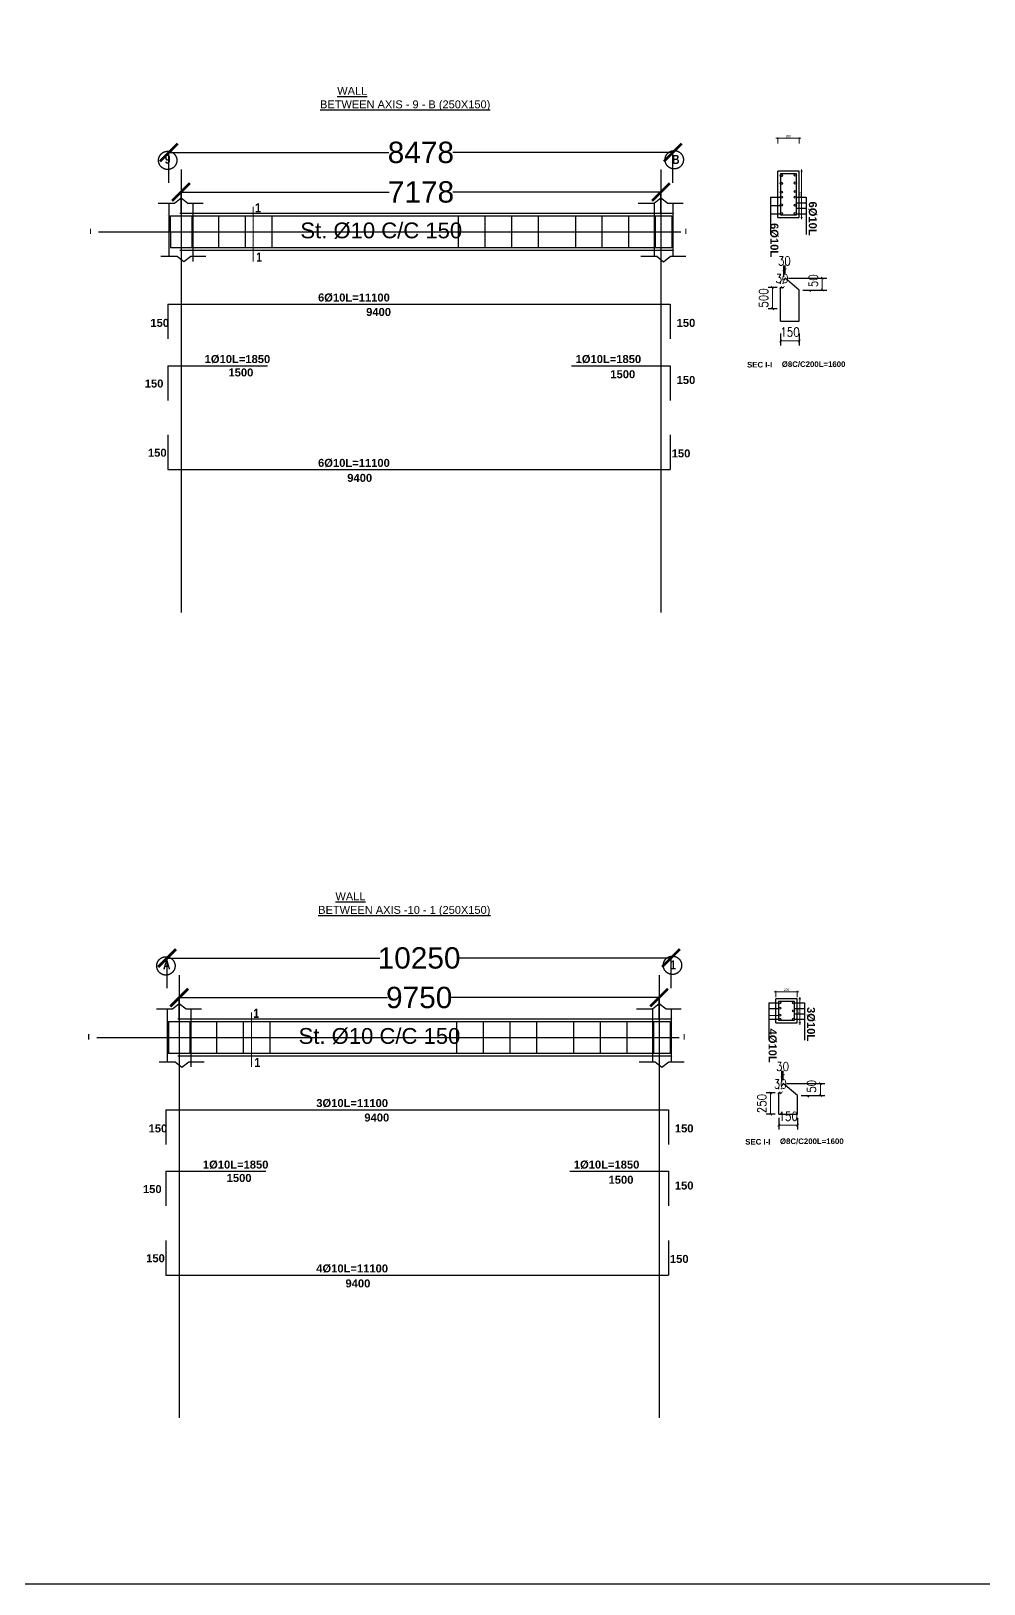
# Model space of a CAD drawing. Header units: millimetres. Extents: x -73920 to 111210, y -48963 to 87920.
# Drawn here: x 95126 to 100488, y 29460 to 38193 of the extents above; entities that cross this region are included whole.
import ezdxf

# ---------------------------------------------------------------- set-up
doc = ezdxf.new("R2010")
doc.units = ezdxf.units.MM
doc.header["$LTSCALE"] = 100
doc.header["$MEASUREMENT"] = 0
for name, pattern in [('CENTER', [2, 1.25, -0.25, 0.25, -0.25]), ('CENTER2', [28.575, 19.05, -3.175, 3.175, -3.175]), ('DOT2', [0.125, 0, -0.125])]:
    doc.linetypes.add(name, pattern=pattern)
for name, color, linetype in [('AXIS', 8, 'CENTER'), ('TEX', 4, 'Continuous'), ('water', 150, 'DOT2')]:
    doc.layers.add(name, color=color, linetype=linetype)
for name, color, linetype, lineweight in [('bar', 2, 'Continuous', 60), ('texts', 3, 'Continuous', 15), ('wal', 7, 'Continuous', 50)]:
    doc.layers.add(name, color=color, linetype=linetype, lineweight=lineweight)
doc.styles.add('50', font='arial.ttf', dxfattribs={"height": 150})
doc.styles.add('DIM25', font='simplex.shx', dxfattribs={"width": 0.85, "height": 50})
doc.styles.add('G', font='arial.ttf')
doc.styles.add('SIMPLEX', font='arial.ttf', dxfattribs={"height": 120})
doc.styles.add('Swiss Outline Bold Condensed', font='swisscbo.ttf')
doc.dimstyles.new('25SC', dxfattribs={"dimtxt": 20, "dimasz": 100, "dimexe": 0, "dimexo": 0, "dimgap": 0, "dimtad": 0, "dimdec": 0, "dimzin": 0, "dimdsep": 46, "dimtxsty": 'SIMPLEX', "dimblk": 'ARCHTICK', "dimcen": 0, "dimclrd": 1, "dimclre": 1, "dimclrt": 6, "dimadec": 0, "dimazin": 0, "dimtfac": 1, "dimtdec": 0, "dimtix": 1, "dimtmove": 2, "dimatfit": 3, "dimldrblk": 'ARCHTICK', "dimfxl": 50, "dimtolj": 1, "dimtzin": 0, "dimarcsym": 0})
doc.dimstyles.new('50PEA1', dxfattribs={"dimscale": 0, "dimtxt": 12.5, "dimasz": 5, "dimexe": 5, "dimexo": 10, "dimgap": 5, "dimtad": 1, "dimdec": 8, "dimdsep": 46, "dimtxsty": 'Standard', "dimblk1": 'ARCHTICK', "dimblk2": 'ARCHTICK', "dimsah": 1, "dimcen": 2.5, "dimdle": 10, "dimclrd": 8, "dimclre": 8, "dimclrt": 7, "dimadec": 8, "dimazin": 0, "dimtfac": 1, "dimtdec": 8, "dimtix": 1, "dimtmove": 2, "dimatfit": 3, "dimldrblk": 'ARCHTICK', "dimfxl": 1, "dimtolj": 1, "dimtzin": 0, "dimlwd": 13, "dimlwe": 13, "dimarcsym": 0})
doc.dimstyles.new('DIM25', dxfattribs={"dimtxt": 500, "dimasz": 1, "dimexe": 25, "dimexo": 20, "dimgap": 25, "dimtad": 1, "dimdec": 0, "dimzin": 0, "dimdsep": 46, "dimtxsty": 'DIM25', "dimblk": 'Tick', "dimcen": 0.09, "dimdle": 25, "dimclrd": 256, "dimclre": 256, "dimclrt": 1, "dimadec": 0, "dimazin": 0, "dimtfac": 1, "dimtdec": 0, "dimtix": 1, "dimtmove": 2, "dimatfit": 3, "dimldrblk": 'Tick', "dimfxl": 1, "dimtolj": 1, "dimtzin": 0, "dimlwd": 5, "dimarcsym": 0})

# ---------------------------------------------------------------- blocks, each defined once
blk = doc.blocks.new('_ArchTick')
at = {"color": 0, "const_width": 0.15}
blk.add_lwpolyline([(-0.5, -0.5), (0.5, 0.5)], dxfattribs=at)
blk = doc.blocks.new('*D370')
at = {"color": 1, "lineweight": -2, "transparency": 16777216}
for p, q in [((95960, 32638.5), (95960, 32757.3)), ((95960, 32757.3), (97131, 32757.3)), ((98660, 32757.3), (97489, 32757.3)), ((98660, 32638.5), (98660, 32757.3))]:
    blk.add_line(p, q, dxfattribs=at)
at = {"layer": 'DEFPOINTS', "color": 0, "lineweight": 25, "transparency": 16777216}
for p in [(98660, 32757.3), (95960, 32638.5), (98660, 32638.5)]:
    blk.add_point(p, dxfattribs=at)
at = {"color": 1, "lineweight": -2, "transparency": 16777216, "xscale": 100, "yscale": 100, "zscale": 100, "rotation": 180}
blk.add_blockref('_ArchTick', (95960, 32757.3), dxfattribs=at)
at = {"color": 1, "lineweight": -2, "transparency": 16777216, "xscale": 100, "yscale": 100, "zscale": 100}
blk.add_blockref('_ArchTick', (98660, 32757.3), dxfattribs=at)
at = {"color": 6, "transparency": 16777216, "insert": (97310, 32757.3), "char_height": 120, "attachment_point": 5, "style": 'SIMPLEX'}
blk.add_mtext('\\A1;9750', dxfattribs=at)
blk = doc.blocks.new('*D372')
at = {"color": 8, "lineweight": 13, "transparency": 16777216}
for p, q in [((99446.9, 32790.1), (99306.9, 32790.1)), ((99316.9, 32759.6), (99316.9, 32795.1)), ((99436.9, 32759.6), (99436.9, 32795.1))]:
    blk.add_line(p, q, dxfattribs=at)
at = {"layer": 'DEFPOINTS', "color": 0, "lineweight": 25, "transparency": 16777216}
for p in [(99316.9, 32790.1), (99316.9, 32749.6), (99436.9, 32749.6)]:
    blk.add_point(p, dxfattribs=at)
at = {"color": 8, "lineweight": 13, "transparency": 16777216, "xscale": 5, "yscale": 5, "zscale": 5, "rotation": 180}
blk.add_blockref('_ArchTick', (99316.9, 32790.1), dxfattribs=at)
at = {"color": 8, "lineweight": 13, "transparency": 16777216, "xscale": 5, "yscale": 5, "zscale": 5}
blk.add_blockref('_ArchTick', (99436.9, 32790.1), dxfattribs=at)
at = {"color": 7, "transparency": 16777216, "insert": (99376.9, 32801.3), "char_height": 12.5, "attachment_point": 5}
blk.add_mtext('\\A1;200', dxfattribs=at)
blk = doc.blocks.new('*D373')
at = {"color": 8, "lineweight": 13, "transparency": 16777216}
for p, q in [((99446.9, 32749.6), (99456.6, 32749.6)), ((99451.6, 32759.6), (99451.6, 32604.6)), ((99446.9, 32614.6), (99456.6, 32614.6))]:
    blk.add_line(p, q, dxfattribs=at)
at = {"layer": 'DEFPOINTS', "color": 0, "lineweight": 25, "transparency": 16777216}
for p in [(99436.9, 32749.6), (99436.9, 32614.6), (99451.6, 32614.6)]:
    blk.add_point(p, dxfattribs=at)
at = {"color": 8, "lineweight": 13, "transparency": 16777216, "xscale": 5, "yscale": 5, "zscale": 5}
for p, rotation in [((99451.6, 32749.6), 90), ((99451.6, 32614.6), 270)]:
    blk.add_blockref('_ArchTick', p, dxfattribs=dict(at, rotation=rotation))
at = {"color": 7, "transparency": 16777216, "insert": (99440.4, 32682.1), "char_height": 12.5, "attachment_point": 5, "rotation": 90}
blk.add_mtext('\\A1;135', dxfattribs=at)
blk = doc.blocks.new('*D371')
at = {"color": 1, "lineweight": -2, "transparency": 16777216}
for p, q in [((95891.8, 32809.9), (95891.8, 32979.7)), ((95891.8, 32979.7), (97089.4, 32979.7)), ((98726.9, 32979.7), (97529.3, 32979.7)), ((98726.9, 32809.8), (98726.9, 32979.7))]:
    blk.add_line(p, q, dxfattribs=at)
at = {"layer": 'DEFPOINTS', "color": 0, "lineweight": 25, "transparency": 16777216}
for p in [(98726.9, 32979.7), (95891.8, 32809.9), (98726.9, 32809.8)]:
    blk.add_point(p, dxfattribs=at)
at = {"color": 1, "lineweight": -2, "transparency": 16777216, "xscale": 100, "yscale": 100, "zscale": 100, "rotation": 180}
blk.add_blockref('_ArchTick', (95891.8, 32979.7), dxfattribs=at)
at = {"color": 1, "lineweight": -2, "transparency": 16777216, "xscale": 100, "yscale": 100, "zscale": 100}
blk.add_blockref('_ArchTick', (98726.9, 32979.7), dxfattribs=at)
at = {"color": 6, "transparency": 16777216, "insert": (97309.4, 32979.7), "char_height": 120, "attachment_point": 5, "style": 'SIMPLEX'}
blk.add_mtext('\\A1;10250', dxfattribs=at)
blk = doc.blocks.new('Tick')
at = {"const_width": 4}
blk.add_lwpolyline([(-7.1, -7.1), (7.1, 7.1)], dxfattribs=at)
blk = doc.blocks.new('*D365')
at = {"layer": 'DEFPOINTS', "color": 0, "linetype": 'ByBlock', "lineweight": 25, "transparency": 16777216}
for p in [(99333.6, 32221.5), (99287.5, 32101.5), (99333.6, 32101.5)]:
    blk.add_point(p, dxfattribs=at)
at = {"layer": 'water', "linetype": 'ByBlock', "lineweight": -2, "transparency": 16777216}
for p, q in [((99313.6, 32221.5), (99262.5, 32221.5)), ((99313.6, 32101.5), (99262.5, 32101.5))]:
    blk.add_line(p, q, dxfattribs=at)
at = {"layer": 'water', "linetype": 'ByBlock', "lineweight": 5, "transparency": 16777216}
for p, q in [((99287.5, 32222.5), (99287.5, 32223.5)), ((99287.5, 32221.5), (99287.5, 32101.5)), ((99287.5, 32100.5), (99287.5, 32099.5))]:
    blk.add_line(p, q, dxfattribs=at)
for p, rotation in [((99287.5, 32221.5), 270), ((99287.5, 32101.5), 90)]:
    blk.add_blockref('Tick', p, dxfattribs=dict(at, rotation=rotation))
at = {"layer": 'water', "color": 1, "linetype": 'ByBlock', "lineweight": 25, "transparency": 16777216, "insert": (99237.5, 32161.5), "char_height": 50, "attachment_point": 5, "rotation": 90, "style": 'DIM25'}
blk.add_mtext('\\A1;250', dxfattribs=at)
blk = doc.blocks.new('*D366')
at = {"layer": 'DEFPOINTS', "color": 0, "linetype": 'ByBlock', "lineweight": 25, "transparency": 16777216}
for p in [(99333.6, 32101.5), (99438.6, 32101.5), (99438.6, 32040)]:
    blk.add_point(p, dxfattribs=at)
at = {"layer": 'water', "linetype": 'ByBlock', "lineweight": -2, "transparency": 16777216}
for p, q in [((99333.6, 32081.5), (99333.6, 32015)), ((99438.6, 32081.5), (99438.6, 32015))]:
    blk.add_line(p, q, dxfattribs=at)
at = {"layer": 'water', "linetype": 'ByBlock', "lineweight": 5, "transparency": 16777216}
for p, q in [((99332.6, 32040), (99331.6, 32040)), ((99333.6, 32040), (99438.6, 32040)), ((99439.6, 32040), (99440.6, 32040))]:
    blk.add_line(p, q, dxfattribs=at)
blk.add_blockref('Tick', (99333.6, 32040), dxfattribs=at)
at = {"layer": 'water', "linetype": 'ByBlock', "lineweight": 5, "transparency": 16777216, "rotation": 180}
blk.add_blockref('Tick', (99438.6, 32040), dxfattribs=at)
at = {"layer": 'water', "color": 1, "linetype": 'ByBlock', "lineweight": 25, "transparency": 16777216, "insert": (99386.1, 32090), "char_height": 50, "attachment_point": 5, "style": 'DIM25'}
blk.add_mtext('\\A1;150', dxfattribs=at)
blk = doc.blocks.new('*D367')
at = {"layer": 'DEFPOINTS', "color": 0, "linetype": 'ByBlock', "lineweight": 25, "transparency": 16777216}
for p in [(99358.3, 32273.9), (99438.6, 32206.5), (99567.5, 32206.5)]:
    blk.add_point(p, dxfattribs=at)
at = {"layer": 'water', "linetype": 'ByBlock', "lineweight": -2, "transparency": 16777216}
for p, q in [((99378.3, 32273.9), (99592.5, 32273.9)), ((99458.6, 32206.5), (99592.5, 32206.5))]:
    blk.add_line(p, q, dxfattribs=at)
at = {"layer": 'water', "linetype": 'ByBlock', "lineweight": 5, "transparency": 16777216}
for p, q in [((99567.5, 32274.9), (99567.5, 32275.9)), ((99567.5, 32273.9), (99567.5, 32206.5)), ((99567.5, 32205.5), (99567.5, 32204.5))]:
    blk.add_line(p, q, dxfattribs=at)
for p, rotation in [((99567.5, 32273.9), 270), ((99567.5, 32206.5), 90)]:
    blk.add_blockref('Tick', p, dxfattribs=dict(at, rotation=rotation))
at = {"layer": 'water', "color": 1, "linetype": 'ByBlock', "lineweight": 25, "transparency": 16777216, "insert": (99517.5, 32240.2), "char_height": 50, "attachment_point": 5, "rotation": 90, "style": 'DIM25'}
blk.add_mtext('\\A1;150', dxfattribs=at)
blk = doc.blocks.new('*D368')
at = {"layer": 'DEFPOINTS', "color": 0, "linetype": 'ByBlock', "lineweight": 25, "transparency": 16777216}
for p in [(99333.6, 32221.5), (99333.6, 32221.5), (99348.6, 32221.5)]:
    blk.add_point(p, dxfattribs=at)
at = {"layer": 'water', "linetype": 'ByBlock', "lineweight": -2, "transparency": 16777216}
for p, q in [((99333.6, 32241.5), (99333.6, 32246.5)), ((99348.6, 32241.5), (99348.6, 32246.5))]:
    blk.add_line(p, q, dxfattribs=at)
at = {"layer": 'water', "linetype": 'ByBlock', "lineweight": 5, "transparency": 16777216}
for p, q in [((99332.6, 32221.5), (99331.6, 32221.5)), ((99348.6, 32221.5), (99333.6, 32221.5)), ((99349.6, 32221.5), (99350.6, 32221.5))]:
    blk.add_line(p, q, dxfattribs=at)
blk.add_blockref('Tick', (99333.6, 32221.5), dxfattribs=at)
at = {"layer": 'water', "linetype": 'ByBlock', "lineweight": 5, "transparency": 16777216, "rotation": 180}
blk.add_blockref('Tick', (99348.6, 32221.5), dxfattribs=at)
at = {"layer": 'water', "color": 1, "linetype": 'ByBlock', "lineweight": 25, "transparency": 16777216, "insert": (99341.1, 32271.5), "char_height": 50, "attachment_point": 5, "style": 'DIM25'}
blk.add_mtext('\\A1;30', dxfattribs=at)
blk = doc.blocks.new('*D369')
at = {"layer": 'DEFPOINTS', "color": 0, "linetype": 'ByBlock', "lineweight": 25, "transparency": 16777216}
for p in [(99358.3, 32320), (99350.8, 32260.9), (99358.3, 32273.9)]:
    blk.add_point(p, dxfattribs=at)
at = {"layer": 'water', "linetype": 'ByBlock', "lineweight": 5, "transparency": 16777216}
for p, q in [((99349.8, 32320), (99348.8, 32320)), ((99350.8, 32320), (99358.3, 32320)), ((99359.3, 32320), (99360.3, 32320))]:
    blk.add_line(p, q, dxfattribs=at)
at = {"layer": 'water', "linetype": 'ByBlock', "lineweight": -2, "transparency": 16777216}
for p, q in [((99350.8, 32280.9), (99350.8, 32345)), ((99358.3, 32293.9), (99358.3, 32345))]:
    blk.add_line(p, q, dxfattribs=at)
at = {"layer": 'water', "linetype": 'ByBlock', "lineweight": 5, "transparency": 16777216}
blk.add_blockref('Tick', (99350.8, 32320), dxfattribs=at)
at = {"layer": 'water', "linetype": 'ByBlock', "lineweight": 5, "transparency": 16777216, "rotation": 180}
blk.add_blockref('Tick', (99358.3, 32320), dxfattribs=at)
at = {"layer": 'water', "color": 1, "linetype": 'ByBlock', "lineweight": 25, "transparency": 16777216, "insert": (99354.5, 32370), "char_height": 50, "attachment_point": 5, "style": 'DIM25'}
blk.add_mtext('\\A1;30', dxfattribs=at)
blk = doc.blocks.new('*D402')
at = {"color": 1, "lineweight": -2, "transparency": 16777216}
for p, q in [((95970.1, 37168.5), (95970.1, 37287.3)), ((95970.1, 37287.3), (97141.2, 37287.3)), ((98670.1, 37287.3), (97498.9, 37287.3)), ((98670.1, 37168.5), (98670.1, 37287.3))]:
    blk.add_line(p, q, dxfattribs=at)
at = {"layer": 'DEFPOINTS', "color": 0, "lineweight": 25, "transparency": 16777216}
for p in [(98670.1, 37287.3), (95970.1, 37168.5), (98670.1, 37168.5)]:
    blk.add_point(p, dxfattribs=at)
at = {"color": 1, "lineweight": -2, "transparency": 16777216, "xscale": 100, "yscale": 100, "zscale": 100, "rotation": 180}
blk.add_blockref('_ArchTick', (95970.1, 37287.3), dxfattribs=at)
at = {"color": 1, "lineweight": -2, "transparency": 16777216, "xscale": 100, "yscale": 100, "zscale": 100}
blk.add_blockref('_ArchTick', (98670.1, 37287.3), dxfattribs=at)
at = {"color": 6, "transparency": 16777216, "insert": (97320.1, 37287.3), "char_height": 120, "attachment_point": 5, "style": 'SIMPLEX'}
blk.add_mtext('\\A1;7178', dxfattribs=at)
blk = doc.blocks.new('*D403')
at = {"color": 8, "lineweight": 13, "transparency": 16777216}
for p, q in [((99457, 37590.1), (99317, 37590.1)), ((99327, 37559.6), (99327, 37595.1)), ((99447, 37559.6), (99447, 37595.1))]:
    blk.add_line(p, q, dxfattribs=at)
at = {"layer": 'DEFPOINTS', "color": 0, "lineweight": 25, "transparency": 16777216}
for p in [(99327, 37590.1), (99327, 37549.6), (99447, 37549.6)]:
    blk.add_point(p, dxfattribs=at)
at = {"color": 8, "lineweight": 13, "transparency": 16777216, "xscale": 5, "yscale": 5, "zscale": 5, "rotation": 180}
blk.add_blockref('_ArchTick', (99327, 37590.1), dxfattribs=at)
at = {"color": 8, "lineweight": 13, "transparency": 16777216, "xscale": 5, "yscale": 5, "zscale": 5}
blk.add_blockref('_ArchTick', (99447, 37590.1), dxfattribs=at)
at = {"color": 7, "transparency": 16777216, "insert": (99387, 37601.3), "char_height": 12.5, "attachment_point": 5}
blk.add_mtext('\\A1;200', dxfattribs=at)
blk = doc.blocks.new('*D410')
at = {"color": 8, "lineweight": 13, "transparency": 16777216}
for p, q in [((99457, 37404.6), (99466.7, 37404.6)), ((99461.7, 37414.6), (99461.7, 37134.6)), ((99457, 37144.6), (99466.7, 37144.6))]:
    blk.add_line(p, q, dxfattribs=at)
at = {"layer": 'DEFPOINTS', "color": 0, "lineweight": 25, "transparency": 16777216}
for p in [(99447, 37404.6), (99447, 37144.6), (99461.7, 37144.6)]:
    blk.add_point(p, dxfattribs=at)
at = {"color": 8, "lineweight": 13, "transparency": 16777216, "xscale": 5, "yscale": 5, "zscale": 5}
for p, rotation in [((99461.7, 37404.6), 90), ((99461.7, 37144.6), 270)]:
    blk.add_blockref('_ArchTick', p, dxfattribs=dict(at, rotation=rotation))
at = {"color": 7, "transparency": 16777216, "insert": (99450.4, 37274.6), "char_height": 12.5, "attachment_point": 5, "rotation": 90}
blk.add_mtext('\\A1;500', dxfattribs=at)
blk = doc.blocks.new('*D404')
at = {"color": 1, "lineweight": -2, "transparency": 16777216}
for p, q in [((95901.9, 37339.9), (95901.9, 37509.7)), ((95901.9, 37509.7), (97140, 37509.7)), ((98737, 37509.7), (97498.8, 37509.7)), ((98737, 37339.8), (98737, 37509.7))]:
    blk.add_line(p, q, dxfattribs=at)
at = {"layer": 'DEFPOINTS', "color": 0, "lineweight": 25, "transparency": 16777216}
for p in [(98737, 37509.7), (95901.9, 37339.9), (98737, 37339.8)]:
    blk.add_point(p, dxfattribs=at)
at = {"color": 1, "lineweight": -2, "transparency": 16777216, "xscale": 100, "yscale": 100, "zscale": 100, "rotation": 180}
blk.add_blockref('_ArchTick', (95901.9, 37509.7), dxfattribs=at)
at = {"color": 1, "lineweight": -2, "transparency": 16777216, "xscale": 100, "yscale": 100, "zscale": 100}
blk.add_blockref('_ArchTick', (98737, 37509.7), dxfattribs=at)
at = {"color": 6, "transparency": 16777216, "insert": (97319.4, 37509.7), "char_height": 120, "attachment_point": 5, "style": 'SIMPLEX'}
blk.add_mtext('\\A1;8478', dxfattribs=at)
blk = doc.blocks.new('*D405')
at = {"layer": 'DEFPOINTS', "color": 0, "linetype": 'ByBlock', "lineweight": 25, "transparency": 16777216}
for p in [(99343.7, 36751.5), (99297.6, 36631.5), (99343.7, 36631.5)]:
    blk.add_point(p, dxfattribs=at)
at = {"layer": 'water', "linetype": 'ByBlock', "lineweight": -2, "transparency": 16777216}
for p, q in [((99323.7, 36751.5), (99272.6, 36751.5)), ((99323.7, 36631.5), (99272.6, 36631.5))]:
    blk.add_line(p, q, dxfattribs=at)
at = {"layer": 'water', "linetype": 'ByBlock', "lineweight": 5, "transparency": 16777216}
for p, q in [((99297.6, 36752.5), (99297.6, 36753.5)), ((99297.6, 36751.5), (99297.6, 36631.5)), ((99297.6, 36630.5), (99297.6, 36629.5))]:
    blk.add_line(p, q, dxfattribs=at)
for p, rotation in [((99297.6, 36751.5), 270), ((99297.6, 36631.5), 90)]:
    blk.add_blockref('Tick', p, dxfattribs=dict(at, rotation=rotation))
at = {"layer": 'water', "color": 1, "linetype": 'ByBlock', "lineweight": 25, "transparency": 16777216, "insert": (99247.6, 36691.5), "char_height": 50, "attachment_point": 5, "rotation": 90, "style": 'DIM25'}
blk.add_mtext('\\A1;500', dxfattribs=at)
blk = doc.blocks.new('*D406')
at = {"layer": 'DEFPOINTS', "color": 0, "linetype": 'ByBlock', "lineweight": 25, "transparency": 16777216}
for p in [(99343.7, 36511.5), (99448.7, 36511.5), (99448.7, 36450)]:
    blk.add_point(p, dxfattribs=at)
at = {"layer": 'water', "linetype": 'ByBlock', "lineweight": 5, "transparency": 16777216}
for p, q in [((99342.7, 36450), (99341.7, 36450)), ((99343.7, 36450), (99448.7, 36450)), ((99449.7, 36450), (99450.7, 36450))]:
    blk.add_line(p, q, dxfattribs=at)
at = {"layer": 'water', "linetype": 'ByBlock', "lineweight": -2, "transparency": 16777216}
for p, q in [((99343.7, 36491.5), (99343.7, 36425)), ((99448.7, 36491.5), (99448.7, 36425))]:
    blk.add_line(p, q, dxfattribs=at)
at = {"layer": 'water', "linetype": 'ByBlock', "lineweight": 5, "transparency": 16777216}
blk.add_blockref('Tick', (99343.7, 36450), dxfattribs=at)
at = {"layer": 'water', "linetype": 'ByBlock', "lineweight": 5, "transparency": 16777216, "rotation": 180}
blk.add_blockref('Tick', (99448.7, 36450), dxfattribs=at)
at = {"layer": 'water', "color": 1, "linetype": 'ByBlock', "lineweight": 25, "transparency": 16777216, "insert": (99396.2, 36500), "char_height": 50, "attachment_point": 5, "style": 'DIM25'}
blk.add_mtext('\\A1;150', dxfattribs=at)
blk = doc.blocks.new('*D407')
at = {"layer": 'DEFPOINTS', "color": 0, "linetype": 'ByBlock', "lineweight": 25, "transparency": 16777216}
for p in [(99368.3, 36803.9), (99448.7, 36736.5), (99577.6, 36736.5)]:
    blk.add_point(p, dxfattribs=at)
at = {"layer": 'water', "linetype": 'ByBlock', "lineweight": -2, "transparency": 16777216}
for p, q in [((99388.3, 36803.9), (99602.6, 36803.9)), ((99468.7, 36736.5), (99602.6, 36736.5))]:
    blk.add_line(p, q, dxfattribs=at)
at = {"layer": 'water', "linetype": 'ByBlock', "lineweight": 5, "transparency": 16777216}
for p, q in [((99577.6, 36804.9), (99577.6, 36805.9)), ((99577.6, 36803.9), (99577.6, 36736.5)), ((99577.6, 36735.5), (99577.6, 36734.5))]:
    blk.add_line(p, q, dxfattribs=at)
for p, rotation in [((99577.6, 36803.9), 270), ((99577.6, 36736.5), 90)]:
    blk.add_blockref('Tick', p, dxfattribs=dict(at, rotation=rotation))
at = {"layer": 'water', "color": 1, "linetype": 'ByBlock', "lineweight": 25, "transparency": 16777216, "insert": (99527.6, 36770.2), "char_height": 50, "attachment_point": 5, "rotation": 90, "style": 'DIM25'}
blk.add_mtext('\\A1;150', dxfattribs=at)
blk = doc.blocks.new('*D408')
at = {"layer": 'DEFPOINTS', "color": 0, "linetype": 'ByBlock', "lineweight": 25, "transparency": 16777216}
for p in [(99343.7, 36751.5), (99343.7, 36751.5), (99358.7, 36751.5)]:
    blk.add_point(p, dxfattribs=at)
at = {"layer": 'water', "linetype": 'ByBlock', "lineweight": -2, "transparency": 16777216}
for p, q in [((99343.7, 36771.5), (99343.7, 36776.5)), ((99358.7, 36771.5), (99358.7, 36776.5))]:
    blk.add_line(p, q, dxfattribs=at)
at = {"layer": 'water', "linetype": 'ByBlock', "lineweight": 5, "transparency": 16777216}
for p, q in [((99342.7, 36751.5), (99341.7, 36751.5)), ((99358.7, 36751.5), (99343.7, 36751.5)), ((99359.7, 36751.5), (99360.7, 36751.5))]:
    blk.add_line(p, q, dxfattribs=at)
blk.add_blockref('Tick', (99343.7, 36751.5), dxfattribs=at)
at = {"layer": 'water', "linetype": 'ByBlock', "lineweight": 5, "transparency": 16777216, "rotation": 180}
blk.add_blockref('Tick', (99358.7, 36751.5), dxfattribs=at)
at = {"layer": 'water', "color": 1, "linetype": 'ByBlock', "lineweight": 25, "transparency": 16777216, "insert": (99351.2, 36801.5), "char_height": 50, "attachment_point": 5, "style": 'DIM25'}
blk.add_mtext('\\A1;30', dxfattribs=at)
blk = doc.blocks.new('*D409')
at = {"layer": 'DEFPOINTS', "color": 0, "linetype": 'ByBlock', "lineweight": 25, "transparency": 16777216}
for p in [(99360.8, 36790.9), (99368.3, 36850), (99368.3, 36803.9)]:
    blk.add_point(p, dxfattribs=at)
at = {"layer": 'water', "linetype": 'ByBlock', "lineweight": -2, "transparency": 16777216}
for p, q in [((99360.8, 36810.9), (99360.8, 36875)), ((99368.3, 36823.9), (99368.3, 36875))]:
    blk.add_line(p, q, dxfattribs=at)
at = {"layer": 'water', "linetype": 'ByBlock', "lineweight": 5, "transparency": 16777216}
for p, q in [((99359.8, 36850), (99358.8, 36850)), ((99360.8, 36850), (99368.3, 36850)), ((99369.3, 36850), (99370.3, 36850))]:
    blk.add_line(p, q, dxfattribs=at)
blk.add_blockref('Tick', (99360.8, 36850), dxfattribs=at)
at = {"layer": 'water', "linetype": 'ByBlock', "lineweight": 5, "transparency": 16777216, "rotation": 180}
blk.add_blockref('Tick', (99368.3, 36850), dxfattribs=at)
at = {"layer": 'water', "color": 1, "linetype": 'ByBlock', "lineweight": 25, "transparency": 16777216, "insert": (99364.6, 36900), "char_height": 50, "attachment_point": 5, "style": 'DIM25'}
blk.add_mtext('\\A1;30', dxfattribs=at)

msp = doc.modelspace()

# ---------------------------------------------------------------- linework, layer by layer
at = {"color": 3}
for p, q in [((99446.98785964, 37404.59556485), (99326.98785964, 37404.59556485)), ((99326.98785964, 37144.59556485), (99326.98785964, 37404.59556485)), ((99446.98785964, 37144.59556485), (99446.98785964, 37404.59556485)), ((95841.80824118, 37224.28071274), (95932.55824118, 37224.28071274)), ((95901.88277048, 37224.28606403), (95901.88277048, 36926.22728598)), ((95932.55824118, 37224.28071274), (95970.06776396, 37254.58075154)), ((95970.06776396, 37254.58075154), (96009.20824118, 37224.28071274)), ((96009.20824118, 37224.28071274), (96094.70824118, 37224.28071274)), ((96037.56281623, 36897.2719153), (96037.56281623, 37224.28071274)), ((98541.81656272, 37224.16306651), (98632.56656272, 37224.16306651)), ((98632.56656272, 37224.16306651), (98670.07608551, 37254.46310531)), ((98632.62034492, 37224.16306651), (98632.62034492, 36924.52668021)), ((98670.07608551, 37254.46310531), (98709.21656272, 37224.16306651)), ((98709.21656272, 37224.16306651), (98794.71656272, 37224.16306651)), ((98736.96656272, 37224.16306651), (98736.96656272, 36924.52668021)), ((99446.98785964, 37144.59556485), (99446.98785964, 37279.59556485)), ((95895.05824125, 37153.47518324), (95895.12882949, 37153.47518324)), ((95962.5628163, 37168.47518324), (98736.96656272, 37168.47518324)), ((98745.0582413, 37168.47518324), (98745.06281642, 37168.47518324)), ((99326.98785964, 37144.59556485), (99446.98785964, 37144.59556485)), ((95506.25824125, 37063.47518324), (98782.55824125, 37063.47518324)), ((98736.96656272, 36958.47743926), (95962.5628163, 36958.47512637)), ((98745.0582413, 36958.4774708), (98745.05366628, 36958.4774708)), ((95857.18781623, 36926.2219347), (95947.93781623, 36926.2219347)), ((95947.93781623, 36926.2219347), (95985.44733901, 36895.9218959)), ((95985.44733901, 36895.9218959), (96024.58781623, 36926.2219347)), ((96024.58781623, 36926.2219347), (96110.08781623, 36926.2219347)), ((98557.19613778, 36926.10428847), (98647.94613778, 36926.10428847)), ((98647.94613778, 36926.10428847), (98685.45566056, 36895.80424967)), ((98685.45566056, 36895.80424967), (98724.59613778, 36926.10428847)), ((98724.59613778, 36926.10428847), (98810.09613778, 36926.10428847)), ((95895.03594082, 36656.67500774), (98722.53594074, 36656.67500774)), ((95895.03594082, 36656.67500774), (95895.03594082, 36461.67500774)), ((98722.53594074, 36656.67500774), (98722.53594074, 36461.67500774)), ((95895.02086908, 36310.77523062), (96450.02086908, 36310.77523062)), ((95895.02086908, 36310.77523062), (95895.02086908, 36115.77523062)), ((95902.52544421, 36310.77523062), (96457.52544421, 36310.77523062)), ((98167.52086901, 36310.77523062), (98722.52086901, 36310.77523062)), ((98722.52086901, 36310.77523062), (98722.52086901, 36115.77523062)), ((95895.02467296, 35921.82545395), (95895.02467296, 35726.82545395)), ((98722.52467289, 35921.82545395), (98722.52467289, 35726.82545395)), ((95895.02467296, 35726.82545395), (98722.52467289, 35726.82545395)), ((99436.92961839, 32749.59556485), (99316.92961839, 32749.59556485)), ((99316.92961839, 32614.59556485), (99316.92961839, 32749.59556485)), ((99436.92961839, 32614.59556485), (99436.92961839, 32749.59556485)), ((99436.92961839, 32614.59556485), (99436.92961839, 32749.59556485)), ((95831.74999993, 32694.28071274), (95922.49999993, 32694.28071274)), ((95891.82452923, 32694.28606403), (95891.82452923, 32396.22728598)), ((95922.49999993, 32694.28071274), (95960.00952271, 32724.58075154)), ((95960.00952271, 32724.58075154), (95999.14999993, 32694.28071274)), ((95999.14999993, 32694.28071274), (96084.64999993, 32694.28071274)), ((96027.50457498, 32367.2719153), (96027.50457498, 32694.28071274)), ((98531.75832147, 32694.16306651), (98622.50832147, 32694.16306651)), ((98622.50832147, 32694.16306651), (98660.01784425, 32724.46310531)), ((98622.56210367, 32694.16306651), (98622.56210367, 32394.52668021)), ((98660.01784425, 32724.46310531), (98699.15832147, 32694.16306651)), ((98699.15832147, 32694.16306651), (98784.65832147, 32694.16306651)), ((98726.90832147, 32694.16306651), (98726.90832147, 32394.52668021)), ((95885, 32623.47518324), (95885.07058824, 32623.47518324)), ((95952.50457505, 32638.47518324), (98726.90832147, 32638.47518324)), ((98735.00000005, 32638.47518324), (98735.00457517, 32638.47518324)), ((99316.92961839, 32614.59556485), (99436.92961839, 32614.59556485)), ((95496.2, 32533.47518324), (98772.5, 32533.47518324)), ((98726.90832147, 32428.47743926), (95952.50457505, 32428.47512637)), ((98735.00000005, 32428.4774708), (98734.99542503, 32428.4774708)), ((95847.12957498, 32396.2219347), (95937.87957498, 32396.2219347)), ((95937.87957498, 32396.2219347), (95975.38909776, 32365.9218959)), ((95975.38909776, 32365.9218959), (96014.52957498, 32396.2219347)), ((96014.52957498, 32396.2219347), (96100.02957498, 32396.2219347)), ((98547.13789653, 32396.10428847), (98637.88789653, 32396.10428847)), ((98637.88789653, 32396.10428847), (98675.39741931, 32365.80424967)), ((98675.39741931, 32365.80424967), (98714.53789653, 32396.10428847)), ((98714.53789653, 32396.10428847), (98800.03789653, 32396.10428847)), ((95884.97769956, 32126.67500774), (98712.47769949, 32126.67500774)), ((95884.97769956, 32126.67500774), (95884.97769956, 31931.67500774)), ((98712.47769949, 32126.67500774), (98712.47769949, 31931.67500774)), ((95884.96262783, 31780.77523062), (96439.96262783, 31780.77523062)), ((95884.96262783, 31780.77523062), (95884.96262783, 31585.77523062)), ((95892.46720295, 31780.77523062), (96447.46720295, 31780.77523062)), ((98157.46262776, 31780.77523062), (98712.46262776, 31780.77523062)), ((98712.46262776, 31780.77523062), (98712.46262776, 31585.77523062)), ((95884.96643171, 31391.82545395), (95884.96643171, 31196.82545395)), ((98712.46643164, 31391.82545395), (98712.46643164, 31196.82545395)), ((95884.96643171, 31196.82545395), (98712.46643164, 31196.82545395))]:
    msp.add_line(p, q, dxfattribs=at)
at = {"color": 6}
for p, q in [((99431.98785964, 37389.59556485), (99341.98785964, 37389.59556485)), ((99341.98785964, 37389.59556485), (99341.98785964, 37258.59556485)), ((99431.98785964, 37258.59556485), (99431.98785964, 37389.59556485)), ((99341.98785964, 37264.59556485), (99341.98785964, 37159.59556485)), ((99431.98785964, 37159.59556485), (99431.98785964, 37264.59556485)), ((95909.60824178, 37153.47523786), (95910.45530061, 36973.47523786)), ((95909.60824204, 37153.47518282), (98732.30824106, 37153.47742982)), ((96030.05824125, 37153.47518324), (96030.05824125, 36973.47518324)), ((96180.05824125, 37153.47518324), (96180.05824125, 36973.47518324)), ((96330.05824125, 37153.47518324), (96330.05824125, 36973.47518324)), ((96480.05824125, 37153.47518324), (96480.05824125, 36973.47518324)), ((97530.05824125, 37153.47518324), (97530.05824125, 36973.47518324)), ((97680.05824125, 37153.47518324), (97680.05824125, 36973.47518324)), ((97830.05824125, 37153.47518324), (97830.05824125, 36973.47518324)), ((97980.05824125, 37153.47518324), (97980.05824125, 36973.47518324)), ((98188.55824125, 37153.47518324), (98188.55824125, 36973.47518324)), ((98338.55824125, 37153.47518324), (98338.55824125, 36973.47518324)), ((98488.55824125, 37153.47518324), (98488.55824125, 36973.47518324)), ((98638.55824125, 37153.47518324), (98638.55824125, 36973.47518324)), ((98732.30824106, 37153.47742982), (98732.30824106, 36973.47742982)), ((99341.98785964, 37159.59556485), (99431.98785964, 37159.59556485)), ((98732.30824106, 36973.48298582), (95910.45381798, 36973.79029642)), ((99368.34400319, 36803.92688998), (99360.84088971, 36790.93830699)), ((99448.65994799, 36736.5234765), (99368.34400319, 36803.92688998)), ((99343.65994799, 36561.5234765), (99343.65994799, 36751.5234765)), ((99343.65994799, 36751.5234765), (99358.65994799, 36751.5234765)), ((99448.65994799, 36561.5234765), (99448.65994799, 36736.5234765)), ((99343.65994799, 36561.5234765), (99448.65994799, 36561.5234765)), ((99421.92961839, 32734.59556485), (99331.92961839, 32734.59556485)), ((99331.92961839, 32734.59556485), (99331.92961839, 32629.59556485)), ((99421.92961839, 32629.59556485), (99421.92961839, 32734.59556485)), ((95899.55000053, 32623.47523786), (95900.39705936, 32443.47523786)), ((95899.55000079, 32623.47518282), (98722.24999981, 32623.47742982)), ((96020, 32623.47518324), (96020, 32443.47518324)), ((96170, 32623.47518324), (96170, 32443.47518324)), ((96320, 32623.47518324), (96320, 32443.47518324)), ((96470, 32623.47518324), (96470, 32443.47518324)), ((97520, 32623.47518324), (97520, 32443.47518324)), ((97670, 32623.47518324), (97670, 32443.47518324)), ((97820, 32623.47518324), (97820, 32443.47518324)), ((97970, 32623.47518324), (97970, 32443.47518324)), ((98178.5, 32623.47518324), (98178.5, 32443.47518324)), ((98328.5, 32623.47518324), (98328.5, 32443.47518324)), ((98478.5, 32623.47518324), (98478.5, 32443.47518324)), ((98628.5, 32623.47518324), (98628.5, 32443.47518324)), ((98722.24999981, 32623.47742982), (98722.24999981, 32443.47742982)), ((99331.92961839, 32629.59556485), (99421.92961839, 32629.59556485)), ((98722.24999981, 32443.48298582), (95900.39557673, 32443.79029642)), ((99358.28576194, 32273.92688998), (99350.78264846, 32260.93830699)), ((99438.60170674, 32206.5234765), (99358.28576194, 32273.92688998)), ((99333.60170674, 32101.5234765), (99333.60170674, 32221.5234765)), ((99333.60170674, 32221.5234765), (99348.60170674, 32221.5234765)), ((99438.60170674, 32101.5234765), (99438.60170674, 32206.5234765)), ((99333.60170674, 32101.5234765), (99438.60170674, 32101.5234765))]:
    msp.add_line(p, q, dxfattribs=at)
at = {"color": 0}
for p, q in [((99286.78785964, 37258.59556485), (99341.98785964, 37258.59556485)), ((99286.78785964, 37258.59556485), (99286.78785964, 37047.99556485)), ((99286.78785964, 37212.64556485), (99341.98785964, 37212.64556485)), ((99431.98785964, 37258.59556485), (99487.18785964, 37258.59556485)), ((99431.98785964, 37225.89556485), (99487.18785964, 37225.89556485)), ((99487.18785964, 37258.59556485), (99487.18785964, 37047.99556485)), ((99286.78785964, 37165.59556485), (99341.98785964, 37165.59556485)), ((99431.98785964, 37196.79556485), (99487.18785964, 37196.79556485)), ((99431.98785964, 37165.59556485), (99487.18785964, 37165.59556485)), ((99276.72961839, 32728.59556485), (99331.92961839, 32728.59556485)), ((99276.72961839, 32728.59556485), (99276.72961839, 32517.99556485)), ((99276.72961839, 32695.89556485), (99331.92961839, 32695.89556485)), ((99421.92961839, 32728.59556485), (99477.12961839, 32728.59556485)), ((99421.92961839, 32695.89556485), (99477.12961839, 32695.89556485)), ((99421.92961839, 32666.79556485), (99477.12961839, 32666.79556485)), ((99477.12961839, 32728.59556485), (99477.12961839, 32517.99556485)), ((99276.72961839, 32656.44556485), (99331.92961839, 32658.54556485)), ((99276.72961839, 32635.59556485), (99331.92961839, 32635.59556485)), ((99421.92961839, 32635.59556485), (99477.12961839, 32635.59556485))]:
    msp.add_line(p, q, dxfattribs=at)
at = {"color": 6}
for centre in [(99347.5581522, 37380), (99425.98785964, 37383.59556485), (99347.5581522, 37336), (99347.5581522, 37287), (99425.98785964, 37338.11721613), (99425.98785964, 37290.59556485), (99347.98785964, 37258.59556485), (99347.98785964, 37214.59556485), (99425.98785964, 37258.59556485), (99425.98785964, 37213.11721613), (99347.98785964, 37165.59556485), (99425.98785964, 37165.59556485), (99337.92961839, 32728.59556485), (99337.92961839, 32697.84556485), (99337.92961839, 32658.54556485), (99415.92961839, 32728.59556485), (99415.92961839, 32683.11721613), (99337.92961839, 32635.59556485), (99415.92961839, 32635.59556485)]:
    msp.add_circle(centre, 6, dxfattribs=at)
at = {"layer": 'AXIS', "linetype": 'CENTER2', "ltscale": 1000}
for p, q in [((95970.07351341, 37413.97311713), (95969.96499422, 34923.43261993)), ((98670.07351383, 37413.98488172), (98669.96499464, 34923.44438452)), ((95960.01527216, 32883.97311713), (95959.90675297, 30393.43261993)), ((98660.01527258, 32883.98488172), (98659.90675339, 30393.44438452))]:
    msp.add_line(p, q, dxfattribs=at)
at = {"layer": 'AXIS', "ltscale": 500}
for centre in [(95895.07351348, 37465.53349104), (98745.07366704, 37469.05661608), (95885.01527223, 32935.53349104), (98735.01542579, 32939.05661608)]:
    msp.add_circle(centre, 51.55710597, dxfattribs=at)
at = {"layer": 'bar', "ltscale": 150, "const_width": 6}
for points in [[(96376.10824125, 36896.22518324), (96376.10824125, 37205.30537745)], [(96366.05, 32366.22518324), (96366.05, 32675.30537745)]]:
    msp.add_lwpolyline(points, dxfattribs=at)
at = {"layer": 'water', "color": 0, "linetype": 'ByBlock', "lineweight": 25}
msp.add_lwpolyline([(105000, 53280), (75050, 53280), (75050, 29460), (105000, 29460)], close=True, dxfattribs=at)

# ---------------------------------------------------------------- texts
at = {"layer": 'TEX'}
for s, height, style, p in [('%%UWALL', 44.4, 'G', (96848.90824125, 37834.34572385)), ('%%UBETWEEN AXIS - 9 - B (250X150)', 44.4, 'G', (96752.00824125, 37758.37518324)), ('9', 51, 'Swiss Outline Bold Condensed', (95878.55824125, 37446.72518324)), ('B', 51, 'Swiss Outline Bold Condensed', (98732.60824125, 37445.37518324)), ('1', 51, 'Swiss Outline Bold Condensed', (96386.92036361, 37173.52107516)), ('1', 51, 'Swiss Outline Bold Condensed', (96393.05824125, 36896.22518324)), ('%%UBETWEEN AXIS -10 - 1 (250X150)', 44.4, 'G', (96741.95, 33228.37518324)), ('%%UWALL', 44.4, 'G', (96838.85, 33304.34572385)), ('A', 51, 'Swiss Outline Bold Condensed', (95868.5, 32916.72518324)), ('1', 51, 'Swiss Outline Bold Condensed', (98722.55, 32915.37518324)), ('1', 51, 'Swiss Outline Bold Condensed', (96376.86212236, 32643.52107516)), ('1', 51, 'Swiss Outline Bold Condensed', (96383, 32366.22518324))]:
    msp.add_text(s, height=height, dxfattribs=dict(at, style=style)).set_placement(p)
at = {"layer": 'TEX', "char_height": 88.8, "attachment_point": 1, "style": 'G'}
for insert in [(96641.60824125, 37116.12518324), (96631.55, 32586.12518324)]:
    msp.add_mtext_dynamic_manual_height_columns('St. %%C10 C/C 150', width=2462.3996833919, gutter_width=1, heights=[0], dxfattribs=dict(at, insert=insert))
at = {"layer": 'texts', "lineweight": 50, "ltscale": 2, "char_height": 31.5, "attachment_point": 1}
for s, insert, width in [('{\\fArial|b1|i0|c0|p34;I}', (95454.5634834, 37082.38079953), 183.1327953573), ('{\\fArial|b1|i0|c0|p34;I}', (98804.5634834, 37082.38079953), 183.1327953573), ('{\\fArial|b1|i0|c0|p34;SEC I-I}', (99154.5634834, 36332.38079953), 183.1327953573), ('{\\fArial|b1|i0|c0|p34;%%C8C/C200L=1600}', (99349.92785596, 36335.13739479), 109.3865879416), ('{\\fArial|b1|i0|c0|p34;I}', (95444.50524215, 32552.38079953), 183.1327953573), ('{\\fArial|b1|i0|c0|p34;I}', (98794.50524215, 32552.38079953), 183.1327953573), ('{\\fArial|b1|i0|c0|p34;SEC I-I}', (99144.50524215, 31962.38079953), 183.1327953573), ('{\\fArial|b1|i0|c0|p34;%%C8C/C200L=1600}', (99339.86961471, 31965.13739479), 109.3865879416)]:
    msp.add_mtext(s, dxfattribs=dict(at, insert=insert, width=width))
at = {"layer": 'wal', "lineweight": 50, "char_height": 45, "attachment_point": 3, "style": '50'}
for s, insert, rotation in [('{\\fArial|b1|i0|c0|p34;6%%C10L}', (99547.07685011, 37041.99556485), 269.9537251911), ('{\\fArial|b1|i0|c0|p34;6%%C10L}', (99330.92685011, 36920.79556485), 269.9537251911), ('{\\fArial|b1|i0|c0|p34;6%%C10L=11100}', (97144.76013236, 36716.56399821), 359.9537251911), ('{\\fArial|b1|i0|c0|p34;9400}', (97151.51013236, 36635.41399821), 359.9537251911), ('{\\fArial|b1|i0|c0|p34;150}', (95902.54051594, 36574.25523457), 359.9537251911), ('{\\fArial|b1|i0|c0|p34;150}', (98863.40824118, 36574.17518324), 359.9537251911), ('{\\fArial|b1|i0|c0|p34;1%%C10L=1850}', (96471.86470755, 36370.66422109), 359.9537251911), ('{\\fArial|b1|i0|c0|p34;1%%C10L=1850}', (98558.81013229, 36370.66422109), 359.9537251911), ('{\\fArial|b1|i0|c0|p34;1500}', (96376.87870109, 36295.4929735), 359.9537251911), ('{\\fArial|b1|i0|c0|p34;1500}', (98525.40102692, 36285.48654415), 359.9537251911), ('{\\fArial|b1|i0|c0|p34;150}', (98863.40824118, 36253.0429735), 359.9537251911), ('{\\fArial|b1|i0|c0|p34;150}', (95870.92471732, 36233.0230722), 359.9537251911), ('{\\fArial|b1|i0|c0|p34;150}', (95888.91281644, 35843.9932442), 359.9537251911), ('{\\fArial|b1|i0|c0|p34;150}', (98835.67412583, 35840.2429735), 359.9537251911), ('{\\fArial|b1|i0|c0|p34;6%%C10L=11100}', (97144.76013236, 35786.71444442), 359.9537251911), ('{\\fArial|b1|i0|c0|p34;9400}', (97045.2741259, 35702.5429735), 359.9537251911), ('{\\fArial|b1|i0|c0|p34;3%%C10L}', (99537.01860886, 32511.99556485), 269.9537251911), ('{\\fArial|b1|i0|c0|p34;4%%C10L}', (99320.86860886, 32390.79556485), 269.9537251911), ('{\\fArial|b1|i0|c0|p34;3%%C10L=11100}', (97134.70189111, 32186.56399821), 359.9537251911), ('{\\fArial|b1|i0|c0|p34;9400}', (97141.45189111, 32105.41399821), 359.9537251911), ('{\\fArial|b1|i0|c0|p34;150}', (95892.48227469, 32044.25523457), 359.9537251911), ('{\\fArial|b1|i0|c0|p34;150}', (98853.34999993, 32044.17518324), 359.9537251911), ('{\\fArial|b1|i0|c0|p34;1%%C10L=1850}', (96461.8064663, 31840.66422109), 359.9537251911), ('{\\fArial|b1|i0|c0|p34;1%%C10L=1850}', (98548.75189104, 31840.66422109), 359.9537251911), ('{\\fArial|b1|i0|c0|p34;150}', (95860.86647607, 31703.0230722), 359.9537251911), ('{\\fArial|b1|i0|c0|p34;1500}', (96366.82045984, 31765.4929735), 359.9537251911), ('{\\fArial|b1|i0|c0|p34;1500}', (98515.34278567, 31755.48654415), 359.9537251911), ('{\\fArial|b1|i0|c0|p34;150}', (98853.34999993, 31723.0429735), 359.9537251911), ('{\\fArial|b1|i0|c0|p34;150}', (95878.85457519, 31313.9932442), 359.9537251911), ('{\\fArial|b1|i0|c0|p34;150}', (98825.61588458, 31310.2429735), 359.9537251911), ('{\\fArial|b1|i0|c0|p34;4%%C10L=11100}', (97134.70189111, 31256.71444442), 359.9537251911), ('{\\fArial|b1|i0|c0|p34;9400}', (97035.21588465, 31172.5429735), 359.9537251911)]:
    msp.add_mtext(s, dxfattribs=dict(at, insert=insert, rotation=rotation))

# ---------------------------------------------------------------- dimensions: what is measured, and where the dimension line sits
at = {"color": 3}
for base, p1, p2, text, picture, middle in [((98736.96656272, 37509.66725484), (95901.88277048, 37339.87813563), (98736.96656272, 37339.75187017), '8478', '*D404', (97319.4246666, 37509.66725484)), ((98670.06281635, 37287.27518324), (95970.0628163, 37168.4719151), (98670.06281635, 37168.47518324), '7178', '*D402', (97320.06281632, 37287.27518324)), ((98726.90832147, 32979.66725484), (95891.82452923, 32809.87813563), (98726.90832147, 32809.75187017), '10250', '*D371', (97309.36642535, 32979.66725484)), ((98660.0045751, 32757.27518324), (95960.00457505, 32638.4719151), (98660.0045751, 32638.47518324), '9750', '*D370', (97310.00457507, 32757.27518324))]:
    dim = msp.add_linear_dim(base=base, p1=p1, p2=p2, text=text, dimstyle='25SC', dxfattribs=at)
    dim.commit()
    dim.dimension.update_dxf_attribs({"geometry": picture, "text_midpoint": middle})
for base, p1, p2, picture, middle in [((99326.98785964, 37590.09556485), (99446.98785964, 37549.59556485), (99326.98785964, 37549.59556485), '*D403', (99386.98785964, 37601.34556485)), ((99316.92961839, 32790.09556485), (99436.92961839, 32749.59556485), (99316.92961839, 32749.59556485), '*D372', (99376.92961839, 32801.34556485))]:
    dim = msp.add_linear_dim(base=base, p1=p1, p2=p2, text='200', dimstyle='50PEA1', override={"dimscale": 1}, dxfattribs=at)
    dim.commit()
    dim.dimension.update_dxf_attribs({"geometry": picture, "text_midpoint": middle})
dim = msp.add_linear_dim(base=(99461.68785964, 37144.59556485), p1=(99446.98785964, 37404.59556485), p2=(99446.98785964, 37144.59556485), angle=270, text='500', dimstyle='50PEA1', override={"dimscale": 1}, dxfattribs=at)
dim.commit()
dim.dimension.update_dxf_attribs({"geometry": '*D410', "text_midpoint": (99450.43785964, 37274.59556485)})
dim = msp.add_linear_dim(base=(99451.6296183867, 32614.5955648545), p1=(99436.9296183867, 32749.5955648545), p2=(99436.9296183867, 32614.5955648545), angle=270, dimstyle='50PEA1', override={"dimscale": 1}, dxfattribs=at)
dim.commit()
dim.dimension.update_dxf_attribs({"geometry": '*D373', "text_midpoint": (99440.3796183867, 32682.0955648545)})
at = {"layer": 'water', "color": 0, "linetype": 'ByBlock', "lineweight": 25}
for base, p1, p2, text, picture, middle in [((99368.34400319, 36850), (99360.84088971, 36790.93830699), (99368.34400319, 36803.92688998), '30', '*D409', (99364.59244645, 36900)), ((99343.65994799, 36751.5234765), (99358.65994799, 36751.5234765), (99343.65994799, 36751.5234765), '30', '*D408', (99351.15994799, 36801.5234765)), ((99448.65994799, 36450), (99343.65994799, 36511.5234765), (99448.65994799, 36511.5234765), '150', '*D406', (99396.15994799, 36500)), ((99358.28576194, 32320), (99350.78264846, 32260.93830699), (99358.28576194, 32273.92688998), '30', '*D369', (99354.5342052, 32370)), ((99333.60170674, 32221.5234765), (99348.60170674, 32221.5234765), (99333.60170674, 32221.5234765), '30', '*D368', (99341.10170674, 32271.5234765)), ((99438.60170674, 32040), (99333.60170674, 32101.5234765), (99438.60170674, 32101.5234765), '150', '*D366', (99386.10170674, 32090))]:
    dim = msp.add_linear_dim(base=base, p1=p1, p2=p2, text=text, dimstyle='DIM25', dxfattribs=at)
    dim.commit()
    dim.dimension.update_dxf_attribs({"geometry": picture, "text_midpoint": middle})
for base, p1, p2, text, picture, middle in [((99577.5581522, 36736.5234765), (99368.34400319, 36803.92688998), (99448.65994799, 36736.5234765), '150', '*D407', (99527.5581522, 36770.22518324)), ((99297.5581522, 36631.5234765), (99343.65994799, 36751.5234765), (99343.65994799, 36631.5234765), '500', '*D405', (99247.5581522, 36691.5234765)), ((99287.49991095, 32101.5234765), (99333.60170674, 32221.5234765), (99333.60170674, 32101.5234765), '250', '*D365', (99237.49991095, 32161.5234765)), ((99567.49991095, 32206.5234765), (99358.28576194, 32273.92688998), (99438.60170674, 32206.5234765), '150', '*D367', (99517.49991095, 32240.22518324))]:
    dim = msp.add_linear_dim(base=base, p1=p1, p2=p2, angle=90, text=text, dimstyle='DIM25', dxfattribs=at)
    dim.commit()
    dim.dimension.update_dxf_attribs({"geometry": picture, "text_midpoint": middle})

doc.saveas('drawing.dxf')
